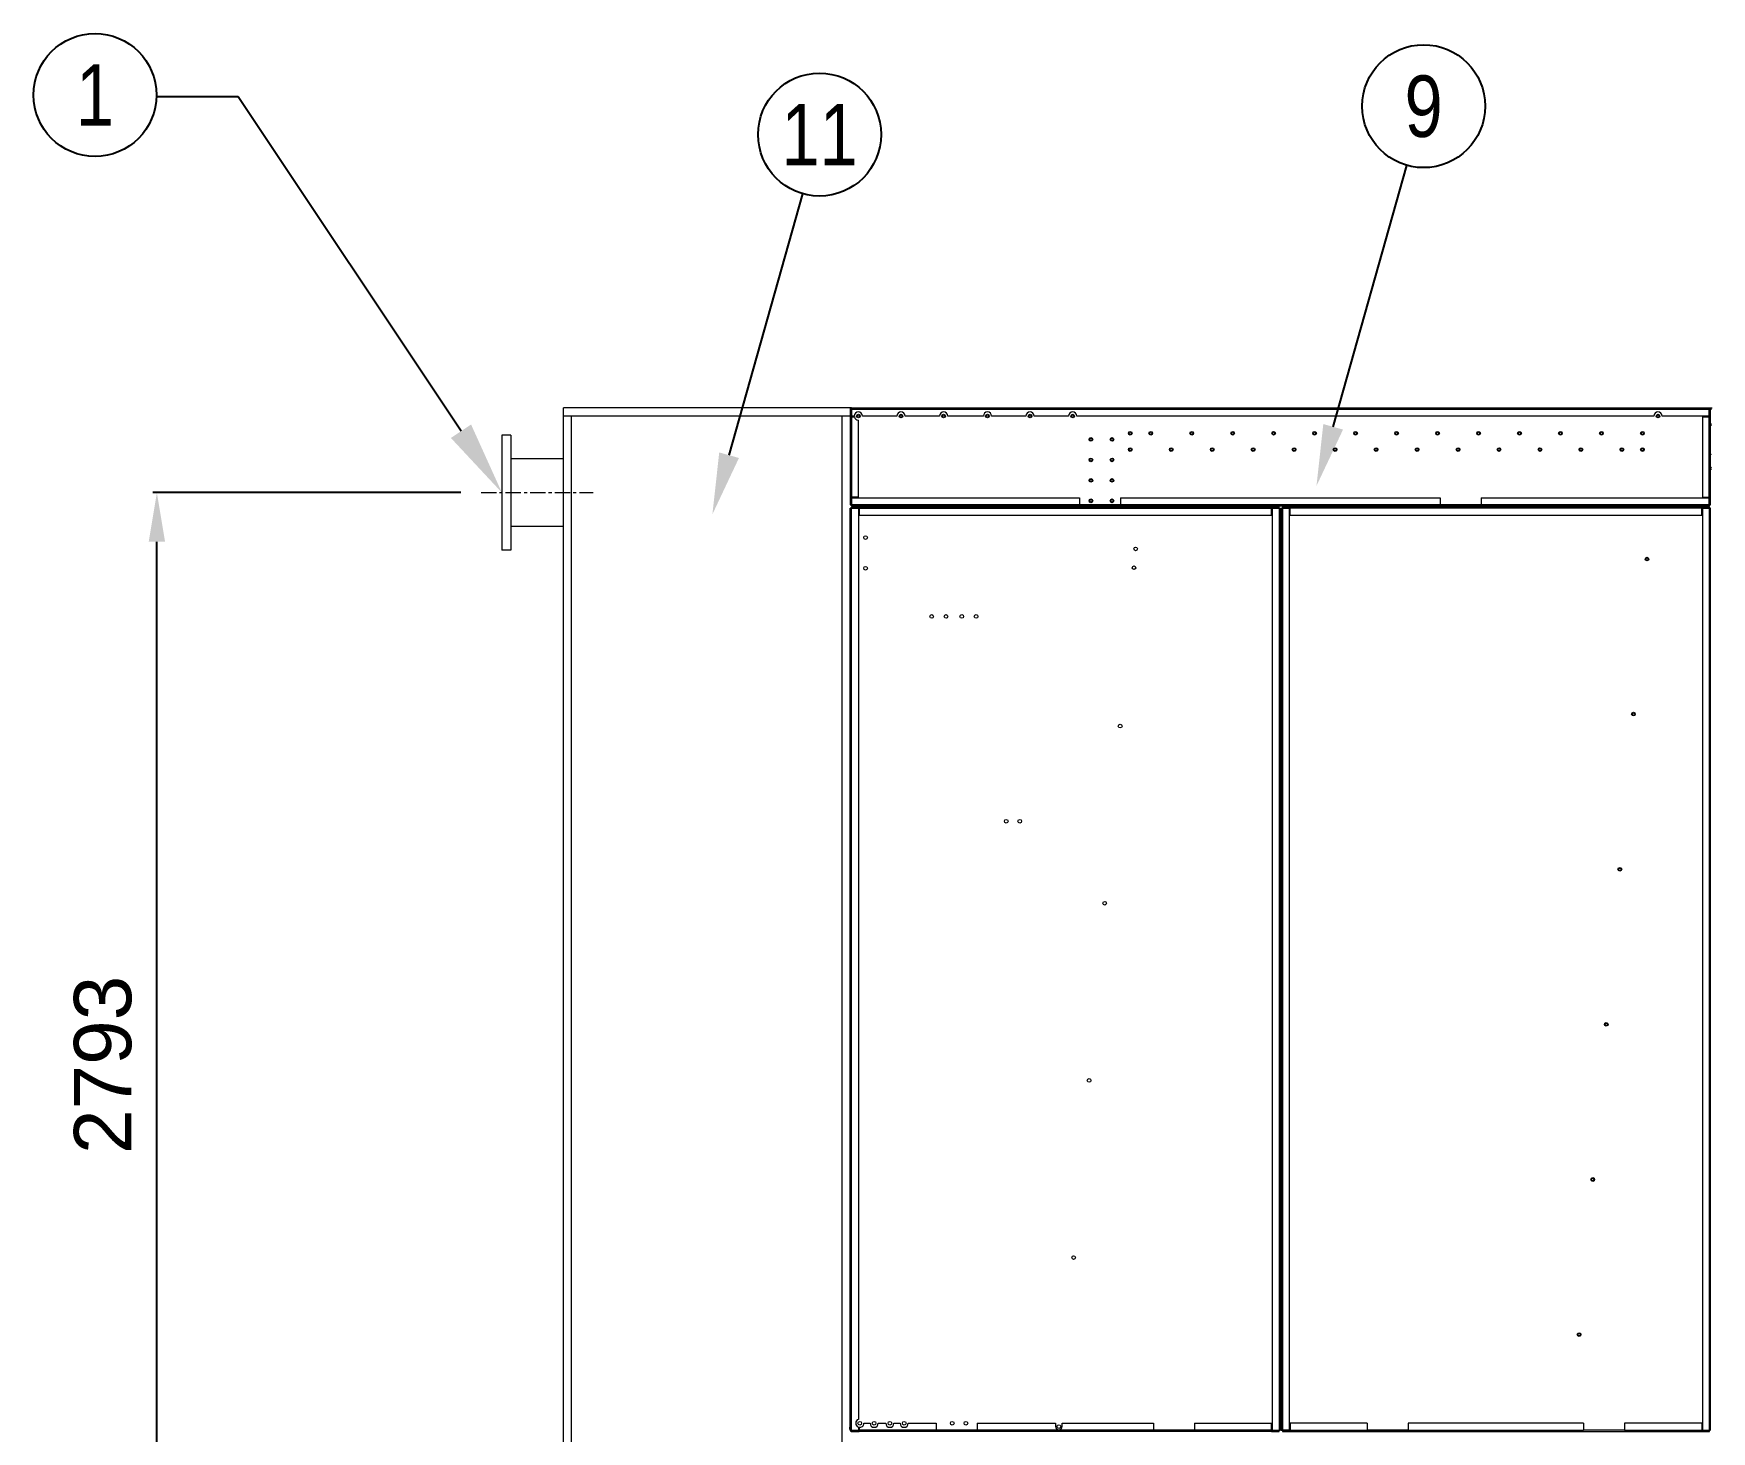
# Model space of a CAD drawing. Header units: millimetres. Extents: x -17070 to 42538, y -291348 to 31440.
# Drawn here: x 22431 to 26526, y 18030 to 21441 of the extents above; entities that cross this region are included whole.
import ezdxf
from ezdxf import colors
from ezdxf.entities.mleader import LeaderData, LeaderLine
from ezdxf.enums import TextEntityAlignment as Align
from ezdxf.math import Vec2, Vec3

# ---------------------------------------------------------------- set-up
doc = ezdxf.new("R2010")
doc.units = ezdxf.units.MM
doc.linetypes.add('CENTER', pattern=[2, 1.25, -0.25, 0.25, -0.25])
for name, color, linetype in [('center', 1, 'CENTER'), ('냉각탑_dim', 1, 'Continuous'), ('냉각탑_text', 3, 'Continuous')]:
    doc.layers.add(name, color=color, linetype=linetype)
doc.styles.get("Standard").update_dxf_attribs({"font": 'arial.ttf'})
doc.dimstyles.new('1.40', dxfattribs={"dimscale": 20, "dimtxt": 1.5, "dimasz": 1, "dimexe": 0.5, "dimexo": 0.5, "dimgap": 0.5, "dimtad": 1, "dimdec": 0, "dimzin": 0, "dimdsep": 46, "dimtxsty": 'Standard', "dimcen": 0, "dimclrd": 2, "dimclre": 2, "dimclrt": 3, "dimadec": 0, "dimazin": 0, "dimtfac": 1, "dimtdec": 0, "dimtmove": 0, "dimatfit": 0, "dimfxl": 1, "dimtolj": 1, "dimtzin": 0, "dimlwd": -1, "dimlwe": -1, "dimarcsym": 0})

# ---------------------------------------------------------------- blocks, each defined once
blk = doc.blocks.new('*D735')
at = {"color": 2, "transparency": 16777216}
for p, q in [((23474.2, 20320.7), (22722.2, 20320.7)), ((22732.2, 17647.7), (22732.2, 20200.7)), ((23624.2, 17527.7), (22722.2, 17527.7))]:
    blk.add_line(p, q, dxfattribs=at)
for points in [[(22712.2, 20200.7), (22752.2, 20200.7), (22732.2, 20320.7)], [(22712.2, 17647.7), (22752.2, 17647.7), (22732.2, 17527.7)]]:
    blk.add_solid(points, dxfattribs=at)
at = {"layer": 'Defpoints', "color": 0, "transparency": 16777216}
for p in [(22732.2, 20320.7), (23574.2, 20320.7), (23724.2, 17527.7)]:
    blk.add_point(p, dxfattribs=at)
at = {"color": 3, "lineweight": 5, "transparency": 16777216, "insert": (22600.6, 18924.2), "char_height": 140, "attachment_point": 5, "rotation": 90}
blk.add_mtext('\\A1;2793', dxfattribs=at)
blk = doc.blocks.new('1')
at = {"color": 0, "lineweight": 20}
for p, q in [((24424.2, 20527.7), (23724.2, 20527.7)), ((23724.2, 17527.7), (23724.2, 20527.7)), ((24427.7, 20527.7), (24424.2, 20527.7)), ((24424.2, 20507.7), (23724.2, 20507.7)), ((23744.2, 17547.7), (23744.2, 20507.7))]:
    blk.add_line(p, q, dxfattribs=at)
at = {"color": 7, "lineweight": 20, "ltscale": 0.001111}
for p, q in [((24426.2, 20524.2), (24424.2, 20524.2)), ((26524.2, 20524.2), (26522.2, 20524.2)), ((24427.7, 20507.7), (24427.7, 20505.7)), ((26524.2, 20488.8), (26526.2, 20488.8)), ((26524.2, 20485.7), (26526.2, 20485.7)), ((24424.2, 20291.2), (24426.2, 20291.2)), ((24427.7, 20309.7), (24427.7, 20307.7)), ((24973.7, 20287.7), (24973.7, 20285.7)), ((24985.2, 20287.7), (24985.2, 20285.7)), ((24988.7, 20285.7), (24988.7, 20287.7)), ((24990.7, 20285.7), (24990.7, 20287.7)), ((24992.2, 20287.7), (24992.2, 20285.7)), ((25088.2, 20287.7), (25088.2, 20285.7)), ((25090.2, 20285.7), (25090.2, 20287.7)), ((25092.2, 20285.7), (25092.2, 20287.7)), ((25137.2, 20285.7), (25137.2, 20287.7)), ((25139.2, 20285.7), (25139.2, 20287.7)), ((25141.2, 20287.7), (25141.2, 20285.7)), ((25143.2, 20287.7), (25143.2, 20285.7)), ((25474.2, 20281.7), (25476.2, 20281.7)), ((26369.2, 20287.7), (26369.2, 20285.7)), ((26371.2, 20285.7), (26371.2, 20287.7)), ((26522.2, 20291.2), (26524.2, 20291.2)), ((25474.2, 20255.2), (25476.2, 20255.2)), ((25474.2, 20251.7), (25476.2, 20251.7)), ((25476.2, 20233.7), (25474.2, 20233.7))]:
    blk.add_line(p, q, dxfattribs=at)
at = {"color": 7, "lineweight": 20, "ltscale": 0.010278}
for p, q in [((24424.2, 20524.2), (24424.2, 20505.7)), ((24426.2, 20505.7), (24426.2, 20524.2)), ((26520.7, 20505.7), (26520.7, 20524.2)), ((26522.2, 20524.2), (26522.2, 20505.7)), ((26524.2, 20505.7), (26524.2, 20524.2)), ((24424.2, 20309.7), (24424.2, 20291.2)), ((24426.2, 20291.2), (24426.2, 20309.7)), ((24445.8, 20285.7), (24427.3, 20285.7)), ((24427.3, 20284.1), (24445.8, 20284.1)), ((24427.3, 20282.6), (24445.8, 20282.6)), ((25471.1, 20285.7), (25452.6, 20285.7)), ((25452.6, 20284.1), (25471.1, 20284.1)), ((25452.6, 20282.6), (25471.1, 20282.6)), ((25497.8, 20285.7), (25479.3, 20285.7)), ((25479.3, 20284.1), (25497.8, 20284.1)), ((25479.3, 20282.6), (25497.8, 20282.6)), ((26521.1, 20285.7), (26502.6, 20285.7)), ((26502.6, 20284.1), (26521.1, 20284.1)), ((26502.6, 20282.6), (26521.1, 20282.6)), ((26520.7, 20291.2), (26520.7, 20309.7)), ((26522.2, 20309.7), (26522.2, 20291.2)), ((26524.2, 20291.2), (26524.2, 20309.7)), ((24445.8, 18031.3), (24427.3, 18031.3)), ((24427.3, 18029.7), (24445.8, 18029.7)), ((25471.1, 18031.3), (25452.6, 18031.3)), ((25452.6, 18029.7), (25471.1, 18029.7)), ((25497.8, 18031.3), (25479.3, 18031.3)), ((25479.3, 18029.7), (25497.8, 18029.7)), ((26521.1, 18031.3), (26502.6, 18031.3)), ((26502.6, 18029.7), (26521.1, 18029.7))]:
    blk.add_line(p, q, dxfattribs=at)
at = {"color": 7, "lineweight": 20, "ltscale": 0.000833333}
for p, q in [((24427.7, 20524.2), (24426.2, 20524.2)), ((26520.7, 20524.2), (26522.2, 20524.2)), ((24427.7, 20291.2), (24426.2, 20291.2)), ((24427.3, 20282.6), (24427.3, 20284.1)), ((25471.1, 20282.6), (25471.1, 20284.1)), ((25479.3, 20282.6), (25479.3, 20284.1)), ((26520.7, 20291.2), (26522.2, 20291.2)), ((26521.1, 20282.6), (26521.1, 20284.1)), ((24427.3, 18032.8), (24427.3, 18031.3)), ((25471.1, 18032.8), (25471.1, 18031.3)), ((25479.3, 18032.8), (25479.3, 18031.3)), ((26521.1, 18032.8), (26521.1, 18031.3))]:
    blk.add_line(p, q, dxfattribs=at)
at = {"color": 7, "lineweight": 20}
for p, q in [((24427.7, 20527.7), (26520.7, 20527.7)), ((24427.7, 20524.2), (26520.7, 20524.2)), ((26385.7, 20507.7), (24977.2, 20507.7)), ((24424.2, 18032.8), (24424.2, 20282.6)), ((24427.3, 18032.8), (24427.3, 20282.6)), ((26520.7, 20287.7), (24427.7, 20287.7)), ((24444.2, 20282.6), (24444.2, 18059)), ((24445.8, 20285.7), (25452.6, 20285.7)), ((24445.8, 20282.6), (25452.6, 20282.6)), ((25454.2, 20282.6), (25454.2, 18032.8)), ((25471.1, 20282.6), (25471.1, 18032.8)), ((25474.2, 20282.6), (25474.2, 18032.8)), ((25476.2, 20282.6), (25476.2, 18032.8)), ((25479.3, 20282.6), (25479.3, 18032.8)), ((25496.2, 18032.8), (25496.2, 20282.6)), ((26502.6, 20285.7), (25497.8, 20285.7)), ((26502.6, 20282.6), (25497.8, 20282.6)), ((26504.2, 20282.6), (26504.2, 18032.8)), ((26521.1, 18032.8), (26521.1, 20282.6)), ((26524.2, 18032.8), (26524.2, 20282.6)), ((24445.8, 20265.7), (25452.6, 20265.7)), ((25497.8, 20265.7), (26502.6, 20265.7)), ((25452.6, 18029.7), (24445.8, 18029.7)), ((25497.8, 18029.7), (26502.6, 18029.7))]:
    blk.add_line(p, q, dxfattribs=at)
at = {"color": 7, "lineweight": 20, "ltscale": 0.001944}
for p, q in [((24427.7, 20524.2), (24427.7, 20527.7)), ((26520.7, 20524.2), (26520.7, 20527.7)), ((24424.2, 20505.7), (24427.7, 20505.7)), ((26524.2, 20505.7), (26520.7, 20505.7)), ((24424.2, 20309.7), (24427.7, 20309.7)), ((24427.7, 20291.2), (24427.7, 20287.7)), ((26524.2, 20309.7), (26520.7, 20309.7)), ((26520.7, 20291.2), (26520.7, 20287.7))]:
    blk.add_line(p, q, dxfattribs=at)
at = {"color": 7, "lineweight": 20, "ltscale": 0.009167}
for p, q in [((24427.7, 20524.2), (24427.7, 20507.7)), ((26520.7, 20507.7), (26520.7, 20524.2)), ((26504.2, 20505.7), (26520.7, 20505.7)), ((24444.2, 20309.7), (24427.7, 20309.7)), ((24427.7, 20307.7), (24427.7, 20291.2)), ((24984.2, 20307.7), (24984.2, 20291.2)), ((25084.2, 20307.7), (25084.2, 20291.2)), ((25864.2, 20307.7), (25864.2, 20291.2)), ((25964.2, 20307.7), (25964.2, 20291.2)), ((26504.2, 20309.7), (26520.7, 20309.7)), ((26520.7, 20291.2), (26520.7, 20307.7))]:
    blk.add_line(p, q, dxfattribs=at)
at = {"color": 7, "lineweight": 20, "ltscale": 0.003944}
blk.add_line((26520.7, 20527.7), (26527.8, 20527.7), dxfattribs=at)
at = {"color": 7, "lineweight": 20, "ltscale": 0.003056}
blk.add_line((26520.7, 20524.6), (26526.2, 20524.6), dxfattribs=at)
at = {"color": 7, "lineweight": 20, "ltscale": 0.108889}
for p, q in [((24404.2, 20507.7), (24404.2, 17547.7)), ((24424.2, 20505.7), (24424.2, 20309.7)), ((24427.7, 20505.7), (24427.7, 20309.7)), ((26504.2, 20505.7), (26504.2, 20309.7)), ((26520.7, 20309.7), (26520.7, 20505.7)), ((26524.2, 20309.7), (26524.2, 20505.7))]:
    blk.add_line(p, q, dxfattribs=at)
at = {"color": 7, "lineweight": 20, "ltscale": 0.003611}
blk.add_line((24434.2, 20507.7), (24427.7, 20507.7), dxfattribs=at)
at = {"color": 7, "lineweight": 20, "ltscale": 0.003723}
blk.add_line((24427.7, 20505.7), (24434.4, 20505.7), dxfattribs=at)
at = {"color": 7, "lineweight": 20, "ltscale": 0.104444}
blk.add_line((24444.2, 20309.7), (24444.2, 20497.7), dxfattribs=at)
at = {"color": 7, "lineweight": 20, "ltscale": 0.046667}
for p, q in [((24538.2, 20507.7), (24454.2, 20507.7)), ((24642.2, 20507.7), (24558.2, 20507.7)), ((24853.2, 20507.7), (24769.2, 20507.7)), ((24957.2, 20507.7), (24873.2, 20507.7))]:
    blk.add_line(p, q, dxfattribs=at)
at = {"color": 7, "lineweight": 20, "ltscale": 0.048333}
blk.add_line((24749.2, 20507.7), (24662.2, 20507.7), dxfattribs=at)
at = {"color": 7, "lineweight": 20, "ltscale": 0.063889}
blk.add_line((26520.7, 20507.7), (26405.7, 20507.7), dxfattribs=at)
at = {"color": 7, "lineweight": 20, "ltscale": 0.077778}
for p, q in [((23574.2, 20460.7), (23574.2, 20320.7)), ((23596.2, 20460.7), (23596.2, 20320.7)), ((23574.2, 20320.7), (23574.2, 20180.7)), ((23596.2, 20320.7), (23596.2, 20180.7))]:
    blk.add_line(p, q, dxfattribs=at)
at = {"color": 7, "lineweight": 20, "ltscale": 0.012222}
for p, q in [((23596.2, 20460.7), (23574.2, 20460.7)), ((23596.2, 20180.7), (23574.2, 20180.7))]:
    blk.add_line(p, q, dxfattribs=at)
at = {"color": 7, "lineweight": 20, "ltscale": 0.00592}
blk.add_line((23574.2, 20460.7), (23574.2, 20450), dxfattribs=at)
at = {"color": 7, "lineweight": 20, "ltscale": 0.149635}
blk.add_line((23574.2, 20450), (23574.2, 20180.7), dxfattribs=at)
at = {"color": 7, "lineweight": 20, "ltscale": 0.045889}
for p, q in [((23596.2, 20403.3), (23596.2, 20320.7)), ((23596.2, 20320.7), (23596.2, 20238.1))]:
    blk.add_line(p, q, dxfattribs=at)
at = {"color": 7, "lineweight": 20, "ltscale": 0.071111}
for p, q in [((23724.2, 20403.3), (23596.2, 20403.3)), ((23724.2, 20238.1), (23596.2, 20238.1))]:
    blk.add_line(p, q, dxfattribs=at)
at = {"color": 7, "lineweight": 20, "ltscale": 0.001373}
for p, q in [((26524.2, 20413.5), (26526.2, 20414.9)), ((26526.2, 20381.7), (26524.2, 20380.2)), ((26526.2, 20377.8), (26524.2, 20376.4))]:
    blk.add_line(p, q, dxfattribs=at)
at = {"color": 7, "lineweight": 20, "ltscale": 0.001722}
for p, q in [((24427.3, 20282.6), (24424.2, 20282.6)), ((24445.8, 20282.6), (24445.8, 20285.7)), ((25452.6, 20282.6), (25452.6, 20285.7)), ((25471.1, 20282.6), (25474.2, 20282.6)), ((25476.2, 20282.6), (25479.3, 20282.6)), ((25497.8, 20285.7), (25497.8, 20282.6)), ((26502.6, 20285.7), (26502.6, 20282.6)), ((26524.2, 20282.6), (26521.1, 20282.6)), ((24427.3, 18032.8), (24424.2, 18032.8)), ((24445.8, 18032.8), (24445.8, 18029.7)), ((25452.6, 18032.8), (25452.6, 18029.7)), ((25471.1, 18032.8), (25474.2, 18032.8)), ((25476.2, 18032.8), (25479.3, 18032.8)), ((25497.8, 18029.7), (25497.8, 18032.8)), ((26502.6, 18029.7), (26502.6, 18032.8)), ((26524.2, 18032.8), (26521.1, 18032.8))]:
    blk.add_line(p, q, dxfattribs=at)
at = {"color": 7, "lineweight": 20, "ltscale": 0.000888889}
for p, q in [((24427.3, 20285.7), (24427.3, 20284.1)), ((25452.6, 20282.6), (25454.2, 20282.6)), ((25471.1, 20284.1), (25471.1, 20285.7)), ((25479.3, 20285.7), (25479.3, 20284.1)), ((26521.1, 20284.1), (26521.1, 20285.7)), ((24427.3, 18031.3), (24427.3, 18029.7)), ((24445.8, 18032.8), (24444.2, 18032.8)), ((25454.2, 18032.8), (25452.6, 18032.8)), ((25471.1, 18029.7), (25471.1, 18031.3)), ((25479.3, 18031.3), (25479.3, 18029.7)), ((25497.8, 18032.8), (25496.2, 18032.8)), ((26504.2, 18032.8), (26502.6, 18032.8)), ((26521.1, 18029.7), (26521.1, 18031.3))]:
    blk.add_line(p, q, dxfattribs=at)
at = {"color": 7, "lineweight": 20, "ltscale": 0.009389}
for p, q in [((24444.2, 20282.6), (24427.3, 20282.6)), ((24445.8, 20282.6), (24445.8, 20265.7)), ((25452.6, 20265.7), (25452.6, 20282.6)), ((25471.1, 20282.6), (25454.2, 20282.6)), ((25496.2, 20282.6), (25479.3, 20282.6)), ((25497.8, 20265.7), (25497.8, 20282.6)), ((26502.6, 20265.7), (26502.6, 20282.6)), ((26504.2, 20282.6), (26521.1, 20282.6)), ((24427.3, 18032.8), (24444.2, 18032.8)), ((24634.2, 18049.7), (24634.2, 18032.8)), ((24734.2, 18049.7), (24734.2, 18032.8)), ((25164.2, 18049.7), (25164.2, 18032.8)), ((25264.2, 18049.7), (25264.2, 18032.8)), ((25452.6, 18032.8), (25452.6, 18049.7)), ((25454.2, 18032.8), (25471.1, 18032.8)), ((25496.2, 18032.8), (25479.3, 18032.8)), ((25497.8, 18049.7), (25497.8, 18032.8)), ((25686.2, 18049.7), (25686.2, 18032.8)), ((25786.2, 18049.7), (25786.2, 18032.8)), ((26214.2, 18049.7), (26214.2, 18032.8)), ((26314.2, 18049.7), (26314.2, 18032.8)), ((26502.6, 18049.7), (26502.6, 18032.8)), ((26504.2, 18032.8), (26521.1, 18032.8))]:
    blk.add_line(p, q, dxfattribs=at)
at = {"color": 7, "lineweight": 20, "ltscale": 0.309167}
for p, q in [((24427.7, 20307.7), (24984.2, 20307.7)), ((24984.2, 20291.2), (24427.7, 20291.2)), ((25964.2, 20307.7), (26520.7, 20307.7)), ((26520.7, 20291.2), (25964.2, 20291.2))]:
    blk.add_line(p, q, dxfattribs=at)
at = {"color": 7, "lineweight": 20, "ltscale": 0.000888888}
for p, q in [((24444.2, 20282.6), (24445.8, 20282.6)), ((24445.8, 18032.8), (24444.2, 18032.8))]:
    blk.add_line(p, q, dxfattribs=at)
at = {"color": 7, "lineweight": 20, "ltscale": 0.055556}
for p, q in [((25084.2, 20291.2), (24984.2, 20291.2)), ((25084.2, 20291.2), (24984.2, 20291.2)), ((25964.2, 20291.2), (25864.2, 20291.2)), ((25964.2, 20291.2), (25864.2, 20291.2)), ((24734.2, 18032.8), (24634.2, 18032.8)), ((25264.2, 18032.8), (25164.2, 18032.8)), ((25264.2, 18032.8), (25164.2, 18032.8)), ((25686.2, 18032.8), (25786.2, 18032.8)), ((25786.2, 18032.8), (25686.2, 18032.8)), ((26314.2, 18032.8), (26214.2, 18032.8))]:
    blk.add_line(p, q, dxfattribs=at)
at = {"color": 7, "lineweight": 20, "ltscale": 0.433333}
for p, q in [((25084.2, 20307.7), (25864.2, 20307.7)), ((25864.2, 20291.2), (25084.2, 20291.2))]:
    blk.add_line(p, q, dxfattribs=at)
at = {"color": 7, "lineweight": 20, "ltscale": 0.011818}
blk.add_line((24424.2, 18056.4), (24422.3, 18035.2), dxfattribs=at)
at = {"color": 7, "lineweight": 20, "ltscale": 0.001034}
blk.add_line((24422.3, 18035.2), (24424.2, 18035), dxfattribs=at)
at = {"color": 7, "lineweight": 20, "ltscale": 0.004182}
blk.add_line((24444.2, 18040.3), (24444.2, 18032.8), dxfattribs=at)
at = {"color": 7, "lineweight": 20, "ltscale": 0.003933}
blk.add_line((24445.8, 18039.8), (24445.8, 18032.8), dxfattribs=at)
at = {"color": 7, "lineweight": 20, "ltscale": 0.104667}
for p, q in [((24634.2, 18032.8), (24445.8, 18032.8)), ((25264.2, 18049.7), (25452.6, 18049.7)), ((25452.6, 18032.8), (25264.2, 18032.8)), ((25686.2, 18049.7), (25497.8, 18049.7)), ((25497.8, 18032.8), (25686.2, 18032.8)), ((26502.6, 18049.7), (26314.2, 18049.7)), ((26314.2, 18032.8), (26502.6, 18032.8))]:
    blk.add_line(p, q, dxfattribs=at)
at = {"color": 7, "lineweight": 20, "ltscale": 0.008333}
for p, q in [((24457.6, 18049.7), (24472.6, 18049.7)), ((24531, 18049.7), (24546, 18049.7))]:
    blk.add_line(p, q, dxfattribs=at)
at = {"color": 7, "lineweight": 20, "ltscale": 0.010222}
blk.add_line((24492.6, 18049.7), (24511, 18049.7), dxfattribs=at)
at = {"color": 7, "lineweight": 20, "ltscale": 0.037841}
blk.add_line((24566, 18049.7), (24634.2, 18049.7), dxfattribs=at)
at = {"color": 7, "lineweight": 20, "ltscale": 0.106316}
blk.add_line((24734.2, 18049.7), (24925.5, 18049.7), dxfattribs=at)
at = {"color": 7, "lineweight": 20, "ltscale": 0.238889}
blk.add_line((25164.2, 18032.8), (24734.2, 18032.8), dxfattribs=at)
at = {"color": 7, "lineweight": 20, "ltscale": 0.004483}
for p, q in [((24925.5, 18049.7), (24925.5, 18041.6)), ((24941.5, 18041.6), (24941.5, 18049.7))]:
    blk.add_line(p, q, dxfattribs=at)
at = {"color": 7, "lineweight": 20, "ltscale": 0.123684}
blk.add_line((24941.5, 18049.7), (25164.2, 18049.7), dxfattribs=at)
at = {"color": 7, "lineweight": 20, "ltscale": 0.237778}
for p, q in [((26214.2, 18049.7), (25786.2, 18049.7)), ((25786.2, 18032.8), (26214.2, 18032.8))]:
    blk.add_line(p, q, dxfattribs=at)
at = {"color": 7, "lineweight": 20}
for centre, radius in [((24444.2, 20507.7), 4.5), ((24444.2, 20507.7), 3), ((24548.2, 20507.7), 4.5), ((24548.2, 20507.7), 3), ((24652.2, 20507.7), 4.5), ((24652.2, 20507.7), 3), ((24759.2, 20507.7), 4.5), ((24759.2, 20507.7), 3), ((24863.2, 20507.7), 4.5), ((24863.2, 20507.7), 3), ((24967.2, 20507.7), 4.5), ((24967.2, 20507.7), 3), ((26395.7, 20507.7), 4.5), ((26395.7, 20507.7), 3), ((25011.7, 20450.7), 4.5), ((25011.7, 20450.7), 3), ((25063.2, 20450.7), 4.5), ((25063.2, 20450.7), 3), ((25107.7, 20465.7), 4.5), ((25107.7, 20465.7), 3), ((25157.7, 20465.7), 4.5), ((25157.7, 20465.7), 3), ((25257.7, 20465.7), 4.5), ((25257.7, 20465.7), 3), ((25357.7, 20465.7), 4.5), ((25357.7, 20465.7), 3), ((25457.7, 20465.7), 4.5), ((25457.7, 20465.7), 3), ((25557.7, 20465.7), 4.5), ((25557.7, 20465.7), 3), ((25657.7, 20465.7), 4.5), ((25657.7, 20465.7), 3), ((25757.7, 20465.7), 4.5), ((25757.7, 20465.7), 3), ((25857.7, 20465.7), 4.5), ((25857.7, 20465.7), 3), ((25957.7, 20465.7), 4.5), ((25957.7, 20465.7), 3), ((26057.7, 20465.7), 4.5), ((26057.7, 20465.7), 3), ((26157.7, 20465.7), 4.5), ((26157.7, 20465.7), 3), ((26257.7, 20465.7), 4.5), ((26257.7, 20465.7), 3), ((26357.7, 20465.7), 4.5), ((26357.7, 20465.7), 3), ((25011.7, 20400.7), 4.5), ((25011.7, 20400.7), 3), ((25063.2, 20400.7), 4.5), ((25063.2, 20400.7), 3), ((25107.7, 20425.7), 4.5), ((25107.7, 20425.7), 3), ((25207.7, 20425.7), 4.5), ((25207.7, 20425.7), 3), ((25307.7, 20425.7), 4.5), ((25307.7, 20425.7), 3), ((25407.7, 20425.7), 4.5), ((25407.7, 20425.7), 3), ((25507.7, 20425.7), 4.5), ((25507.7, 20425.7), 3), ((25607.7, 20425.7), 4.5), ((25607.7, 20425.7), 3), ((25707.7, 20425.7), 4.5), ((25707.7, 20425.7), 3), ((25807.7, 20425.7), 4.5), ((25807.7, 20425.7), 3), ((25907.7, 20425.7), 4.5), ((25907.7, 20425.7), 3), ((26007.7, 20425.7), 4.5), ((26007.7, 20425.7), 3), ((26107.7, 20425.7), 4.5), ((26107.7, 20425.7), 3), ((26207.7, 20425.7), 4.5), ((26207.7, 20425.7), 3), ((26307.7, 20425.7), 4.5), ((26307.7, 20425.7), 3), ((26357.7, 20425.7), 4.5), ((26357.7, 20425.7), 3), ((25011.7, 20350.7), 4.5), ((25011.7, 20350.7), 3), ((25063.2, 20350.7), 4.5), ((25063.2, 20350.7), 3), ((25011.7, 20300.7), 4.5), ((25011.7, 20300.7), 3), ((25063.2, 20300.7), 4.5), ((25063.2, 20300.7), 3), ((24461.7, 20211.1), 4.5), ((25120.9, 20183.4), 4.5), ((26368.9, 20158.7), 4.5), ((26368.9, 20158.7), 3), ((24461.7, 20136.1), 4.5), ((25116.9, 20137.6), 4.5), ((24623.1, 20018.7), 4.5), ((24658.1, 20018.7), 4.5), ((24696.5, 20018.7), 4.5), ((24731.5, 20018.7), 4.5), ((26335.7, 19780.2), 4.5), ((26335.7, 19780.2), 3), ((25083.1, 19751.1), 4.5), ((24805.1, 19518.7), 4.5), ((24838.1, 19518.7), 4.5), ((26302.6, 19401.6), 4.5), ((26302.6, 19401.6), 3), ((25045.3, 19318.7), 4.5), ((26269.5, 19023.1), 4.5), ((26269.5, 19023.1), 3), ((25007.4, 18886.4), 4.5), ((26236.4, 18644.5), 4.5), ((26236.4, 18644.5), 3), ((24969.6, 18454), 4.5), ((26203.3, 18265.9), 4.5), ((26203.3, 18265.9), 3), ((24447.6, 18049.7), 4.5), ((24482.6, 18049.7), 4.5), ((24521, 18049.7), 4.5), ((24556, 18049.7), 4.5), ((24673.4, 18049.7), 4.5), ((24706.6, 18049.7), 4.5), ((24933.5, 18041.6), 4.5)]:
    blk.add_circle(centre, radius, dxfattribs=at)
for centre, radius, start, end in [((24427.8, 20524.1), 3.6, 91.5918, 178.4088), ((24427.8, 20524.1), 1.6, 93.5833, 176.4167), ((24427.8, 20524.1), 3.6, 90, 90.2418), ((24444.2, 20507.7), 10, 0, 180), ((24548.2, 20507.7), 10, 0, 180), ((24652.2, 20507.7), 10, 0, 180), ((24759.2, 20507.7), 10, 0, 180), ((24863.2, 20507.7), 10, 0, 180), ((24967.2, 20507.7), 10, 0, 180), ((24983.6, 20524.1), 3.6, 89.7582, 90), ((24992.7, 20524.2), 3.5, 90, 90.2449), ((26395.7, 20507.7), 10, 0, 180), ((24444.2, 20507.7), 10, 191.5372, 270), ((24427.6, 18033.2), 3.5, 175, 263.6565), ((24427.6, 18033.2), 1.5, 195.4662, 255.061), ((24447.6, 18049.7), 10, 110.4057, 249.5943), ((24447.6, 18049.7), 10, 259.1251, 0), ((24482.6, 18049.7), 10, 180, 0), ((24521, 18049.7), 10, 180, 0), ((24556, 18049.7), 10, 180, 0), ((24933.5, 18041.6), 8, 180, 0)]:
    blk.add_arc(centre, radius, start, end, dxfattribs=at)
at = {"layer": 'center', "lineweight": 20, "ltscale": 30}
blk.add_line((23523.2, 20320.7), (23797.1, 20320.7), dxfattribs=at)
at = {"layer": '냉각탑_dim', "lineweight": -3}
for points in [[(25627, 20474.6), (25562.2, 20337), (25578.9, 20488.1)], [(24152.7, 20405.3), (24087.9, 20267.7), (24104.6, 20418.9)]]:
    blk.add_solid(points, dxfattribs=at)

msp = doc.modelspace()

# ---------------------------------------------------------------- linework, layer by layer
at = {"layer": '냉각탑_dim', "linetype": 'ByBlock', "lineweight": -3}
for points in [[(25602.9, 20481.3), (25783, 21119.4)], [(24128.6, 20412.1), (24308.7, 21050.1)]]:
    msp.add_lwpolyline(points, dxfattribs=at)
for centre in [(22581.1, 21291.1), (25823.8, 21263.8), (24349.5, 21194.5)]:
    msp.add_circle(centre, 150, dxfattribs=at)

# ---------------------------------------------------------------- block references
msp.add_blockref('1', (0, 0))

# ---------------------------------------------------------------- texts
at = {"layer": '냉각탑_text', "width": 0.8}
for s, p in [('1', (22581.1, 21291.1)), ('9', (25823.8, 21263.8)), ('11', (24349.5, 21194.5))]:
    msp.add_text(s, height=150, dxfattribs=at).set_placement(p, align=Align.MIDDLE_CENTER)

# ---------------------------------------------------------------- dimensions: what is measured, and where the dimension line sits
at = {"lineweight": 5}
dim = msp.add_linear_dim(base=(22732.2, 20320.7), p1=(23724.2, 17527.7), p2=(23574.2, 20320.7), angle=90, dimstyle='1.40', override={"dimtxt": 7, "dimasz": 6, "dimexo": 5, "dimgap": 3}, dxfattribs=at)
dim.commit()
dim.dimension.update_dxf_attribs({"geometry": '*D735', "text_midpoint": (22600.6, 18924.2)})

# ---------------------------------------------------------------- leaders
at = {"layer": '냉각탑_dim', "lineweight": -3}
ml = msp.add_multileader_mtext('Standard', dxfattribs=at)
ml.set_content('')
ml.set_leader_properties(color=256)
ml.build(insert=Vec2(0, 0))
ml.multileader.update_dxf_attribs({"text_right_attachment_type": 6, "dogleg_length": 5, "arrow_head_size": 180, "scale": 30})
ctx = ml.context
ctx.base_point, ctx.scale, ctx.char_height, ctx.arrow_head_size, ctx.landing_gap_size, ctx.plane_origin = Vec3(22731.1, 21286.4), 30, 7.18, 180, 3.59, Vec3(23323, 20944.6)
ctx.right_attachment, ctx.text_align_type = 6, 2
notes = []
notes.append((ctx, [(0, (1, 1, 0), (22930.6, 21286.4), (-1, 0), 199.5, [(0, [(23574.2, 20320.7)], 0, [])])]))
ctx.mtext, ml.multileader.dxf.content_type = None, 0
for ctx, leaders in notes:
    for number, flags, end, landing, length, lines in leaders:
        leader = LeaderData()
        leader.index, (leader.has_last_leader_line, leader.has_dogleg_vector, leader.attachment_direction) = number, flags
        leader.last_leader_point, leader.dogleg_vector, leader.dogleg_length = Vec3(end), Vec3(landing), length
        for number, points, colour, breaks in lines:
            line = LeaderLine()
            line.index, line.vertices, line.color, line.breaks = number, Vec3.list(points), colors.encode_raw_color(colour), breaks
            leader.lines.append(line)
        ctx.leaders.append(leader)

doc.saveas('drawing.dxf')
